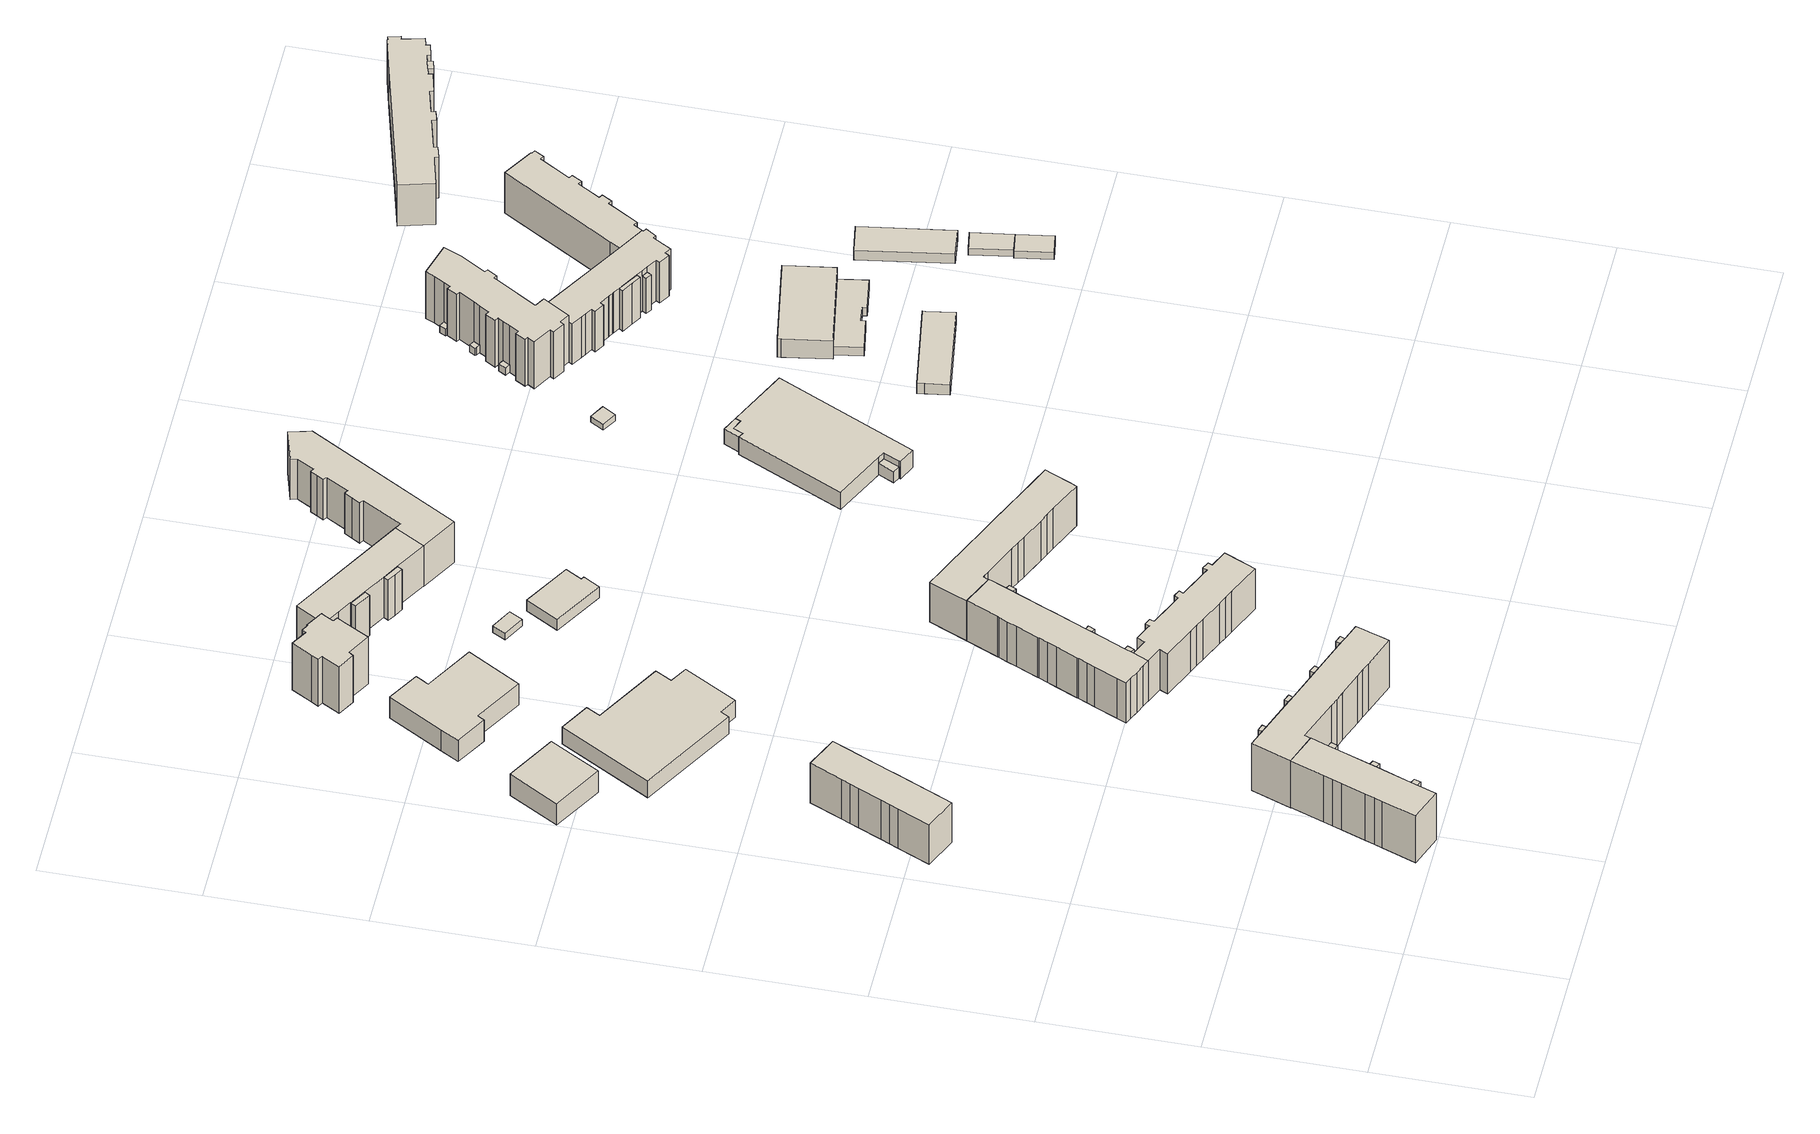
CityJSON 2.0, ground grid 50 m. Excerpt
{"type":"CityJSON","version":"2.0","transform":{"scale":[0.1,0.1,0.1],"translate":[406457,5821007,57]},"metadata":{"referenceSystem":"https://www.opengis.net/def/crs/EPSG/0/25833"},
"CityObjects":{
"building1":{"type":"Building","attributes":{"Gemeindeschluessel":"11000010","function":"31001_1010"},"address":[{"country":"Germany","locality":"Berlin","thoroughfareNumber":"2, 4, 6","thoroughfareName":"Louis-Lewin-Straße"}],"children":["building1-1","building1-2","building1-3","building1-4"]},
"building1-1":{"type":"BuildingPart","attributes":{"BezugspunktDach":"2200","measuredHeight":19.37,"storeysAboveGround":6},"parents":["building1"],"geometry":[{"type":"Solid","lod":"1","boundaries":[[[[0,1,2,3,4,5,6,7,8,9,10,11,12,13,14,15]],[[16,17,18,19,20,21,22,23,24,25,26,27,28,29,30,31]],[[16,31,15,14]],[[17,16,14,13]],[[18,17,13,12]],[[19,18,12,11]],[[20,19,11,10]],[[21,20,10,9]],[[22,21,9,8]],[[23,22,8,7]],[[24,23,7,6]],[[26,25,5,4]],[[28,27,3,2]],[[29,28,29,1]],[[30,29,1,0]],[[31,30,0,15]],[[25,24,6,5]],[[27,26,4,3]],[[2,1,29,28]]]]}]},
"building1-2":{"type":"BuildingPart","attributes":{"BezugspunktDach":"2200","measuredHeight":19.32,"storeysAboveGround":6},"parents":["building1"],"geometry":[{"type":"Solid","lod":"1","boundaries":[[[[32,33,2,1]],[[28,34,35,29]],[[34,28,2,33]],[[35,34,33,32]],[[29,35,32,1]],[[28,29,1,2]]]]}]},
"building1-3":{"type":"BuildingPart","attributes":{"BezugspunktDach":"2200","measuredHeight":19.36,"storeysAboveGround":6},"parents":["building1"],"geometry":[{"type":"Solid","lod":"1","boundaries":[[[[36,37,4,3]],[[26,38,39,27]],[[38,26,4,37]],[[39,38,37,36]],[[27,39,36,3]],[[27,3,4,26]]]]}]},
"building1-4":{"type":"BuildingPart","attributes":{"BezugspunktDach":"2200","measuredHeight":19.34,"storeysAboveGround":6},"parents":["building1"],"geometry":[{"type":"Solid","lod":"1","boundaries":[[[[40,41,6,5]],[[24,42,43,25]],[[42,24,6,41]],[[43,42,41,40]],[[25,43,40,5]],[[24,25,5,6]]]]}]},
"building2":{"type":"Building","attributes":{"Gemeindeschluessel":"11000010","function":"31001_1010"},"address":[{"country":"Germany","locality":"Berlin","thoroughfareNumber":"11, 13, 9","thoroughfareName":"Louis-Lewin-Straße"}],"children":["building2-1","building2-2","building2-3","building2-4"]},
"building2-1":{"type":"BuildingPart","attributes":{"BezugspunktDach":"2200","measuredHeight":16.51,"storeysAboveGround":5},"parents":["building2"],"geometry":[{"type":"MultiSurface","lod":"1","boundaries":[[[44,45,46,47,48,49,50,51,52,53,54,55,56,57,58,59]],[[60,61,62,63,64,65,66,67,68,69,70,71,72,73,74,75]],[[60,75,59,58]],[[61,60,58,57]],[[62,61,57,56]],[[63,62,56,55]],[[64,63,55,54]],[[65,64,54,53]],[[66,65,53,52]],[[67,66,52,51]],[[76,68,67,51,50]],[[77,76,50,49]],[[70,69,49,48]],[[71,70,71,78,79,80,48,47]],[[72,71,47,46]],[[81,82,46,45]],[[72,83,72,73]],[[74,73,45,44]],[[75,74,44,59]],[[80,79,78,71,70]],[[73,72,83,82,81]]]}]},
"building2-2":{"type":"BuildingPart","attributes":{"BezugspunktDach":"2200","measuredHeight":3,"storeysAboveGround":5},"parents":["building2"],"geometry":[{"type":"MultiSurface","lod":"1","boundaries":[[[84,85,82,81]],[[72,86,87,73]],[[86,72,82,85]],[[87,86,85,84]],[[73,87,84,81]],[[73,88,81,82,72]]]}]},
"building2-3":{"type":"BuildingPart","attributes":{"BezugspunktDach":"2200","measuredHeight":3,"storeysAboveGround":5},"parents":["building2"],"geometry":[{"type":"Solid","lod":"1","boundaries":[[[[89,90,79,78]],[[70,91,92,71]],[[91,70,79,90]],[[92,91,90,89]],[[71,92,89,78]],[[70,71,78,79]]]]}]},
"building2-4":{"type":"BuildingPart","attributes":{"BezugspunktDach":"2200","measuredHeight":5.11,"storeysAboveGround":5},"parents":["building2"],"geometry":[{"type":"Solid","lod":"1","boundaries":[[[[93,94,76,77]],[[68,95,96,69]],[[95,68,76,94]],[[96,95,94,93]],[[69,96,93,77]],[[68,69,77,76]]]]}]},
"building3":{"type":"Building","attributes":{"Gemeindeschluessel":"11000010","BezugspunktDach":"2200","function":"31001_2050","measuredHeight":8.91,"storeysAboveGround":2},"address":[{"country":"Germany","locality":"Berlin","thoroughfareNumber":"8","thoroughfareName":"Adele-Sandrock-Straße"}],"geometry":[{"type":"Solid","lod":"1","boundaries":[[[[97,98,99,100,101]],[[102,103,104,105,106]],[[102,106,101,100]],[[103,102,100,99]],[[104,103,99,98]],[[105,104,98,97]],[[106,105,97,101]]]]}]},
"building4":{"type":"Building","attributes":{"Gemeindeschluessel":"11000010","function":"31001_1010"},"address":[{"country":"Germany","locality":"Berlin","thoroughfareNumber":"10, 12, 14, 8","thoroughfareName":"Louis-Lewin-Straße"}],"children":["building4-1","building4-2","building4-3","building4-4","building4-5"]},
"building4-1":{"type":"BuildingPart","attributes":{"BezugspunktDach":"2200","measuredHeight":19.51,"storeysAboveGround":6},"parents":["building4"],"geometry":[{"type":"MultiSurface","lod":"1","boundaries":[[[107,108,109,110,111,112,113,114,115,116,117,118,119,120,121,122,123,124,125,126,127,128,129]],[[130,131,132,133,134,135,136,137,138,139,140,141,142,143,144,145,146,147,148,149,150,151,152]],[[130,152,129,128]],[[131,130,128,127]],[[153,154,127,126]],[[132,131,155,156]],[[157,158,133,132,126,125]],[[134,133,157,125,124],[158,159,160,157]],[[135,134,124,123]],[[136,135,161,162,163,164,165,123,122]],[[137,136,122,121]],[[166,167,168,137,121,120]],[[139,138,120,119]],[[140,139,119,118]],[[141,140,118,117]],[[142,141,117,116]],[[143,142,116,115]],[[144,143,115,114]],[[145,144,114,113]],[[146,145,113,112]],[[147,146,112,111]],[[148,147,111,110]],[[149,148,110,109]],[[150,149,109,108]],[[151,150,108,107]],[[152,151,107,129]],[[156,155,154,153]],[[165,164,163,162,161]],[[138,137,168,167,166]]]}]},
"building4-2":{"type":"BuildingPart","attributes":{"BezugspunktDach":"2200","measuredHeight":19.09,"storeysAboveGround":6},"parents":["building4"],"geometry":[{"type":"Solid","lod":"1","boundaries":[[[[153,169,170,154]],[[171,172,156,155]],[[171,155,154,170]],[[172,171,170,169]],[[156,172,169,153]],[[156,153,154,155]]]]}]},
"building4-3":{"type":"BuildingPart","attributes":{"BezugspunktDach":"2200","measuredHeight":19.27,"storeysAboveGround":6},"parents":["building4"],"geometry":[{"type":"Solid","lod":"1","boundaries":[[[[167,173,174,168]],[[175,176,138,137]],[[175,137,168,174]],[[176,175,174,173]],[[138,176,173,167]],[[137,138,167,168]]]]}]},
"building4-4":{"type":"BuildingPart","attributes":{"BezugspunktDach":"2200","measuredHeight":19.15,"storeysAboveGround":6},"parents":["building4"],"geometry":[{"type":"Solid","lod":"1","boundaries":[[[[164,177,178,165]],[[179,180,163,162]],[[179,162,165,178]],[[180,179,178,177]],[[163,180,177,164]],[[162,163,164,165]]]]}]},
"building4-5":{"type":"BuildingPart","attributes":{"BezugspunktDach":"2200","measuredHeight":19.21,"storeysAboveGround":6},"parents":["building4"],"geometry":[{"type":"MultiSurface","lod":"1","boundaries":[[[160,181,182,157]],[[183,184,159,158]],[[183,158,157,182]],[[184,183,182,181]],[[159,184,181,160]],[[185,158,159,186,160,157]]]}]},
"building5":{"type":"Building","attributes":{"Gemeindeschluessel":"11000010","BezugspunktDach":"2200","function":"31001_2054","measuredHeight":7.09,"storeysAboveGround":1},"address":[{"country":"Germany","locality":"Berlin","thoroughfareNumber":"15","thoroughfareName":"Louis-Lewin-Straße"}],"geometry":[{"type":"Solid","lod":"1","boundaries":[[[[187,188,189,190,191,192,193,194,195,196]],[[197,198,199,200,201,202,203,204,205,206]],[[197,206,196,195]],[[198,197,195,194]],[[199,198,194,193]],[[200,199,193,192]],[[201,200,192,191]],[[202,201,191,190]],[[203,202,190,189]],[[204,203,189,188]],[[205,204,188,187]],[[206,205,187,196]]]]}]},
"building6":{"type":"Building","attributes":{"Gemeindeschluessel":"11000010","BezugspunktDach":"2200","function":"31001_2080","measuredHeight":8.75,"storeysAboveGround":2},"address":[{"country":"Germany","locality":"Berlin","thoroughfareNumber":"25","thoroughfareName":"Louis-Lewin-Straße"}],"geometry":[{"type":"Solid","lod":"1","boundaries":[[[[207,208,209,210,211,212,213,214,215,216]],[[217,218,219,220,221,222,223,224,225,226]],[[217,226,216,215]],[[218,217,215,214]],[[219,218,214,213]],[[220,219,213,212]],[[221,220,212,211]],[[222,221,211,210]],[[223,222,210,209]],[[224,223,209,208]],[[225,224,208,207]],[[226,225,207,216]]]]}]},
"building7":{"type":"Building","attributes":{"Gemeindeschluessel":"11000010","function":"31001_1010"},"address":[{"country":"Germany","locality":"Berlin","thoroughfareNumber":"26, 28, 30, 32","thoroughfareName":"Louis-Lewin-Straße"}],"children":["building7-1","building7-2","building7-3","building7-4","building7-5"]},
"building7-1":{"type":"BuildingPart","attributes":{"BezugspunktDach":"2200","measuredHeight":16.72,"storeysAboveGround":5},"parents":["building7"],"geometry":[{"type":"MultiSurface","lod":"1","boundaries":[[[227,228,229,230,231,232,233,234,235,236,237,238,239,240,241,242,243,244,245,246,247,248,249,250,251,252,253,254,255,256]],[[257,258,259,260,261,262,263,264,265,266,267,268,269,270,271,272,273,274,275,276,277,278,279,280,281,282,283,284,285,286]],[[257,286,256,255]],[[258,257,255,254]],[[259,258,254,253]],[[260,259,253,252]],[[261,260,252,251]],[[262,261,251,250]],[[263,262,250,249]],[[264,263,249,248]],[[265,264,248,247]],[[266,265,247,246]],[[267,266,246,245]],[[268,267,245,244]],[[269,268,244,243]],[[270,269,243,242]],[[271,270,242,241]],[[272,271,241,240]],[[273,272,240,239]],[[274,273,239,287,288]],[[275,274,238,237]],[[289,290,275,237,236]],[[277,276,236,235]],[[279,278,234,233]],[[280,279,291,292]],[[281,280,232,231]],[[282,281,231,230]],[[283,282,230,229]],[[284,283,229,228]],[[285,284,228,227]],[[286,285,227,256]],[[288,287,239,238,293]],[[276,275,290,289]],[[278,277,235,234]],[[292,291,233,232]]]}]},
"building7-2":{"type":"BuildingPart","attributes":{"BezugspunktDach":"2200","measuredHeight":16.66,"storeysAboveGround":5},"parents":["building7"],"geometry":[{"type":"Solid","lod":"1","boundaries":[[[[294,295,239,238]],[[287,296,297,288]],[[296,287,239,295]],[[297,296,295,294]],[[288,297,294,238]],[[287,288,238,239]]]]}]},
"building7-3":{"type":"BuildingPart","attributes":{"BezugspunktDach":"2200","measuredHeight":16.63,"storeysAboveGround":5},"parents":["building7"],"geometry":[{"type":"Solid","lod":"1","boundaries":[[[[298,299,233,232]],[[291,300,301,292]],[[300,291,233,299]],[[301,300,299,298]],[[292,301,298,232]],[[291,292,232,233]]]]}]},
"building7-4":{"type":"BuildingPart","attributes":{"BezugspunktDach":"2200","measuredHeight":16.71,"storeysAboveGround":5},"parents":["building7"],"geometry":[{"type":"MultiSurface","lod":"1","boundaries":[[[302,303,235,234]],[[277,304,305,278]],[[304,277,235,303]],[[305,304,303,302]],[[278,305,302,234]],[[306,277,278,234,235]]]}]},
"building7-5":{"type":"BuildingPart","attributes":{"BezugspunktDach":"2200","measuredHeight":3,"storeysAboveGround":5},"parents":["building7"],"geometry":[{"type":"MultiSurface","lod":"1","boundaries":[[[307,308,290,289]],[[275,309,310,276]],[[309,275,290,308]],[[310,309,308,307]],[[276,310,307,289]],[[275,276,311,289,290]]]}]},
"building8":{"type":"Building","attributes":{"Gemeindeschluessel":"11000010","BezugspunktDach":"2200","function":"31001_1010","measuredHeight":16.61,"storeysAboveGround":5},"address":[{"country":"Germany","locality":"Berlin","thoroughfareNumber":"20, 22, 24","thoroughfareName":"Louis-Lewin-Straße"}],"geometry":[{"type":"Solid","lod":"1","boundaries":[[[[312,313,314,315,316,317,318,319,320,321,322,323,324,325,326,327,328,329,330,331,332,333,334,335,336,337,338,339,340,341]],[[342,343,344,345,346,347,348,349,350,351,352,353,354,355,356,357,358,359,360,361,362,363,364,365,366,367,368,369,370,371]],[[342,371,341,340]],[[343,342,340,339]],[[344,343,339,338]],[[345,344,338,337]],[[346,345,337,336]],[[347,346,336,335]],[[348,347,335,334]],[[349,348,334,333]],[[350,349,333,332]],[[351,350,332,331]],[[352,351,331,330]],[[353,352,330,329]],[[354,353,329,328]],[[355,354,328,327]],[[356,355,327,326]],[[357,356,326,325]],[[358,357,325,324]],[[359,358,324,323]],[[360,359,323,322]],[[361,360,322,321]],[[362,361,321,320]],[[363,362,320,319]],[[364,363,319,318]],[[365,364,318,317]],[[366,365,317,316]],[[367,366,316,315]],[[368,367,315,314]],[[369,368,314,313]],[[370,369,313,312]],[[371,370,312,341]]]]}]},
"building9":{"type":"Building","attributes":{"Gemeindeschluessel":"11000010","BezugspunktDach":"2200","function":"31001_1010","measuredHeight":19.35,"storeysAboveGround":6},"address":[{"country":"Germany","locality":"Berlin","thoroughfareNumber":"27","thoroughfareName":"Louis-Lewin-Straße"}],"geometry":[{"type":"Solid","lod":"1","boundaries":[[[[372,373,374,375,376,377,378,379,380,381,382,383,384,385,386,387,388]],[[389,390,391,392,393,394,395,396,397,398,399,400,401,402,403,404,405]],[[389,405,388,387]],[[390,389,387,386]],[[391,390,386,385]],[[392,391,385,384]],[[393,392,384,383]],[[394,393,383,382]],[[395,394,382,381]],[[396,395,381,380]],[[397,396,380,379]],[[398,397,379,378]],[[399,398,378,377]],[[400,399,377,376]],[[401,400,376,375]],[[402,401,375,374]],[[403,402,374,373]],[[404,403,373,372]],[[405,404,372,388]]]]}]},
"building10":{"type":"Building","attributes":{"Gemeindeschluessel":"11000010","BezugspunktDach":"2200","function":"31001_2520","measuredHeight":2.72,"storeysAboveGround":1},"address":[{"country":"Germany","locality":"Berlin","thoroughfareNumber":"19 (1)","thoroughfareName":"Louis-Lewin-Straße"}],"geometry":[{"type":"Solid","lod":"1","boundaries":[[[[406,407,408,409]],[[410,411,412,413]],[[410,413,409,408]],[[411,410,408,407]],[[412,411,407,406]],[[413,412,406,409]]]]}]},
"building11":{"type":"Building","attributes":{"Gemeindeschluessel":"11000010","BezugspunktDach":"2200","function":"31001_2090","measuredHeight":4.55,"storeysAboveGround":1},"address":[{"country":"Germany","locality":"Berlin","thoroughfareNumber":"19","thoroughfareName":"Louis-Lewin-Straße"}],"geometry":[{"type":"Solid","lod":"1","boundaries":[[[[414,415,416,417,418,419]],[[420,421,422,423,424,425]],[[420,425,419,418]],[[421,420,418,417]],[[422,421,417,416]],[[423,422,416,415]],[[424,423,415,414]],[[425,424,414,419]]]]}]},
"building12":{"type":"Building","attributes":{"Gemeindeschluessel":"11000010","function":"31001_1010"},"address":[{"country":"Germany","locality":"Berlin","thoroughfareNumber":"29, 31, 33","thoroughfareName":"Louis-Lewin-Straße"}],"children":["building12-1","building12-2","building12-3"]},
"building12-1":{"type":"BuildingPart","attributes":{"BezugspunktDach":"2200","measuredHeight":16.64,"storeysAboveGround":5},"parents":["building12"],"geometry":[{"type":"MultiSurface","lod":"1","boundaries":[[[426,427,428,429,430,431,432,433,434,435,436,437]],[[438,439,440,441,442,443,444,445,446,447,448,449]],[[438,449,437,436]],[[439,438,436,435]],[[440,439,435,434]],[[441,440,434,433]],[[442,441,433,432]],[[444,443,431,430]],[[445,444,430,429]],[[447,446,428,427]],[[448,447,427,426]],[[449,448,426,437]],[[443,442,432,431]],[[446,450,445,429,428]]]}]},
"building12-2":{"type":"BuildingPart","attributes":{"BezugspunktDach":"2200","measuredHeight":16.64,"storeysAboveGround":5},"parents":["building12"],"geometry":[{"type":"Solid","lod":"1","boundaries":[[[[451,429,428,452]],[[446,445,453,454]],[[446,454,452,428]],[[453,445,429,451]],[[454,453,451,452]],[[446,428,429,445]]]]}]},
"building12-3":{"type":"BuildingPart","attributes":{"BezugspunktDach":"2200","measuredHeight":16.64,"storeysAboveGround":5},"parents":["building12"],"geometry":[{"type":"Solid","lod":"1","boundaries":[[[[455,456,432,431,457]],[[443,442,458,459,460]],[[443,460,457,431]],[[458,442,432,456]],[[459,458,456,455]],[[460,459,455,457]],[[442,443,431,432]]]]}]},
"building13":{"type":"Building","attributes":{"Gemeindeschluessel":"11000010","function":"31001_1010"},"address":[{"country":"Germany","locality":"Berlin","thoroughfareNumber":"34, 36, 38, 40","thoroughfareName":"Louis-Lewin-Straße"}],"children":["building13-1","building13-2","building13-3","building13-4","building13-5"]},
"building13-1":{"type":"BuildingPart","attributes":{"BezugspunktDach":"2200","measuredHeight":16.54,"storeysAboveGround":5},"parents":["building13"],"geometry":[{"type":"MultiSurface","lod":"1","boundaries":[[[461,462,463,464,465,466,467,468,469,470,471,472,473,474,475,476,477,478,479,480,481,482,483,484,485,486,487,488,489]],[[490,491,492,493,494,495,496,497,498,499,500,501,502,503,504,505,506,507,508,509,510,511,512,513,514,515,516,271,270]],[[490,270,489,488]],[[491,490,488,487]],[[492,491,487,486]],[[517,493,492,486,485],[518,519,520,517]],[[494,493,485,484]],[[495,494,484,483]],[[521,522,483,482]],[[496,495,523,524]],[[497,496,482,481]],[[498,497,481,480]],[[525,526,527,480,479]],[[500,499,479,478]],[[501,500,478,477]],[[528,529,530,477,476]],[[502,501,531,532]],[[503,502,476,475]],[[504,503,475,474]],[[505,504,474,473]],[[506,505,473,472]],[[507,506,472,471]],[[508,507,471,470]],[[509,508,470,469]],[[510,509,469,468]],[[511,510,468,467]],[[512,511,467,466]],[[513,512,466,465]],[[514,513,465,464]],[[515,514,464,463]],[[516,515,463,462]],[[271,516,462,461]],[[270,271,461,489]],[[517,520,519,518]],[[524,523,522,521]],[[499,498,527,526,525]],[[532,531,530,529,528]]]}]},
"building13-2":{"type":"BuildingPart","attributes":{"BezugspunktDach":"2200","measuredHeight":13.79,"storeysAboveGround":5},"parents":["building13"],"geometry":[{"type":"Solid","lod":"1","boundaries":[[[[521,533,534,522]],[[535,536,524,523]],[[535,523,522,534]],[[536,535,534,533]],[[524,536,533,521]],[[523,524,521,522]]]]}]},
"building13-3":{"type":"BuildingPart","attributes":{"BezugspunktDach":"2200","measuredHeight":3,"storeysAboveGround":5},"parents":["building13"],"geometry":[{"type":"Solid","lod":"1","boundaries":[[[[517,537,538,518]],[[539,540,520,519]],[[539,519,518,538]],[[540,539,538,537]],[[520,540,537,517]],[[519,520,517,518]]]]}]},
"building13-4":{"type":"BuildingPart","attributes":{"BezugspunktDach":"2200","measuredHeight":3,"storeysAboveGround":5},"parents":["building13"],"geometry":[{"type":"Solid","lod":"1","boundaries":[[[[528,541,542,529]],[[543,544,532,531]],[[543,531,529,542]],[[544,543,542,541]],[[532,544,541,528]],[[531,532,528,529]]]]}]},
"building13-5":{"type":"BuildingPart","attributes":{"BezugspunktDach":"2200","measuredHeight":3,"storeysAboveGround":5},"parents":["building13"],"geometry":[{"type":"Solid","lod":"1","boundaries":[[[[526,545,546,527]],[[547,548,499,498]],[[547,498,527,546]],[[548,547,546,545]],[[499,548,545,526]],[[499,526,527,498]]]]}]},
"building14":{"type":"Building","attributes":{"Gemeindeschluessel":"11000010","BezugspunktDach":"2200","function":"31001_1010","measuredHeight":16.73,"storeysAboveGround":5},"address":[{"country":"Germany","locality":"Berlin","thoroughfareNumber":"35, 37, 39, 41","thoroughfareName":"Louis-Lewin-Straße"}],"geometry":[{"type":"Solid","lod":"1","boundaries":[[[[549,550,551,552,553,554,555,556,557,558,559,560,561,562,563,564,434,433]],[[565,566,567,568,569,570,571,572,573,574,575,576,577,578,579,580,581,582]],[[565,582,433,434]],[[566,565,434,564]],[[567,566,564,563]],[[568,567,563,562]],[[569,568,562,561]],[[570,569,561,560]],[[571,570,560,559]],[[572,571,559,558]],[[573,572,558,557]],[[574,573,557,556]],[[575,574,556,555]],[[576,575,555,554]],[[577,576,554,553]],[[578,577,553,552]],[[579,578,552,551]],[[580,579,551,550]],[[581,580,550,549]],[[582,581,549,433]]]]}]},
"building15":{"type":"Building","attributes":{"Gemeindeschluessel":"11000010","BezugspunktDach":"2200","function":"51009_1610","measuredHeight":4.61,"storeysAboveGround":0},"address":[{"country":"Germany","locality":"Berlin"}],"geometry":[{"type":"Solid","lod":"1","boundaries":[[[[583,584,585,586]],[[587,588,589,590]],[[587,590,586,585]],[[588,587,585,584]],[[589,588,584,583]],[[590,589,583,586]]]]}]},
"building16":{"type":"Building","attributes":{"Gemeindeschluessel":"11000010","BezugspunktDach":"2200","function":"31001_2052","measuredHeight":7.25,"storeysAboveGround":1},"address":[{"country":"Germany","locality":"Berlin","thoroughfareNumber":"40E","thoroughfareName":"Louis-Lewin-Straße"}],"geometry":[{"type":"Solid","lod":"1","boundaries":[[[[591,592,593,594,595,596,597,598,599,600,601,602]],[[603,604,605,606,607,608,609,610,611,612,613,614]],[[603,614,602,601]],[[604,603,601,600]],[[605,604,600,599]],[[606,605,599,598]],[[607,606,598,597]],[[608,607,597,596]],[[609,608,596,595]],[[610,609,595,594]],[[611,610,594,593]],[[612,611,593,592]],[[613,612,592,591]],[[614,613,591,602]]]]}]},
"building17":{"type":"Building","attributes":{"Gemeindeschluessel":"11000010","BezugspunktDach":"2200","function":"51009_1610","measuredHeight":6.22,"storeysAboveGround":0},"address":[{"country":"Germany","locality":"Berlin"}],"geometry":[{"type":"Solid","lod":"1","boundaries":[[[[600,599,598,597,615,601]],[[616,617,618,619,620,621]],[[616,621,601,615]],[[617,616,615,597]],[[618,617,597,598]],[[619,618,598,599]],[[620,619,599,600]],[[621,620,600,601]]]]}]},
"building18":{"type":"Building","attributes":{"Gemeindeschluessel":"11000010","BezugspunktDach":"2200","function":"31001_2520","measuredHeight":2.39,"storeysAboveGround":1},"address":[{"country":"Germany","locality":"Berlin","thoroughfareNumber":"1 (1)","thoroughfareName":"Jänschwalder Straße"}],"geometry":[{"type":"Solid","lod":"1","boundaries":[[[[622,623,624,625]],[[626,627,628,629]],[[626,629,625,624]],[[627,626,624,623]],[[628,627,623,622]],[[629,628,622,625]]]]}]},
"building19":{"type":"Building","attributes":{"name":"Jug.-Club","Gemeindeschluessel":"11000010","BezugspunktDach":"2200","function":"31001_3061","measuredHeight":4.25,"storeysAboveGround":1},"address":[{"country":"Germany","locality":"Berlin","thoroughfareNumber":"40C","thoroughfareName":"Louis-Lewin-Straße"}],"geometry":[{"type":"Solid","lod":"1","boundaries":[[[[630,631,632,633,634,635]],[[636,637,638,639,640,641]],[[636,641,635,634]],[[637,636,634,633]],[[638,637,633,632]],[[639,638,632,631]],[[640,639,631,630]],[[641,640,630,635]]]]}]},
"building20":{"type":"Building","attributes":{"Gemeindeschluessel":"11000010","function":"31001_1010"},"address":[{"country":"Germany","locality":"Berlin","thoroughfareNumber":"42, 44, 46","thoroughfareName":"Louis-Lewin-Straße"}],"children":["building20-1","building20-2","building20-3","building20-4"]},
"building20-1":{"type":"BuildingPart","attributes":{"BezugspunktDach":"2200","measuredHeight":19.51,"storeysAboveGround":6},"parents":["building20"],"geometry":[{"type":"MultiSurface","lod":"1","boundaries":[[[642,643,644,645,646,647,648,649,650,651,652,653,654,655,656,657,658,659,660,661,662,663,664,665,666,667,668,669,670,671,672,673,674,675]],[[676,677,678,679,680,681,682,683,684,685,686,687,688,689,690,691,692,693,694,695,696,697,698,699,700,701,702,703,704,705,706,707,708,709]],[[676,709,675,674]],[[677,676,674,673]],[[678,677,673,672]],[[679,678,672,671]],[[680,679,671,670]],[[681,680,710,711,712,713,670,669]],[[682,681,669,668]],[[683,682,668,667]],[[684,683,667,666]],[[685,684,666,665]],[[686,685,665,664]],[[714,715,716,664,663]],[[687,686,717,718]],[[688,687,663,662]],[[689,688,662,661]],[[690,689,661,660]],[[719,720,660,659]],[[691,690,721,722]],[[723,719,722,724,692,691,659,658]],[[693,692,658,657]],[[694,693,657,656]],[[695,694,656,655]],[[696,695,655,654]],[[697,696,654,653]],[[698,697,653,652]],[[699,698,652,651]],[[700,699,651,650]],[[701,700,650,649]],[[702,701,649,648]],[[703,702,648,647]],[[704,703,647,646]],[[705,704,646,645]],[[706,705,645,644]],[[707,706,644,643]],[[708,707,643,642]],[[709,708,642,675]],[[713,712,711,710]],[[718,717,716,715,714]],[[722,721,720,719]],[[724,722,719,723]]]}]},
"building20-2":{"type":"BuildingPart","attributes":{"BezugspunktDach":"2200","measuredHeight":3,"storeysAboveGround":6},"parents":["building20"],"geometry":[{"type":"Solid","lod":"1","boundaries":[[[[713,712,725,726]],[[727,711,710,728]],[[727,728,726,725]],[[711,727,725,712]],[[728,710,713,726]],[[710,711,712,713]]]]}]},
"building20-3":{"type":"BuildingPart","attributes":{"BezugspunktDach":"2200","measuredHeight":3,"storeysAboveGround":6},"parents":["building20"],"geometry":[{"type":"Solid","lod":"1","boundaries":[[[[729,716,715,730,731]],[[732,718,717,733,734]],[[732,734,731,730]],[[718,732,730,715]],[[733,717,716,729]],[[734,733,729,731]],[[717,718,715,716]]]]}]},
"building20-4":{"type":"BuildingPart","attributes":{"BezugspunktDach":"2200","measuredHeight":3,"storeysAboveGround":6},"parents":["building20"],"geometry":[{"type":"MultiSurface","lod":"1","boundaries":[[[720,719,723,735,736]],[[737,724,722,721,738]],[[737,738,736,735]],[[724,737,735,723]],[[738,721,720,736]],[[724,739,723,719,722]],[[722,740,719,720,721]]]}]},
"building21":{"type":"Building","attributes":{"Gemeindeschluessel":"11000010","function":"31001_3211"},"address":[{"country":"Germany","locality":"Berlin","thoroughfareNumber":"4","thoroughfareName":"Jänschwalder Straße"}],"children":["building21-1","building21-2"]},
"building21-1":{"type":"BuildingPart","attributes":{"BezugspunktDach":"2200","measuredHeight":3.56,"storeysAboveGround":2},"parents":["building21"],"geometry":[{"type":"Solid","lod":"1","boundaries":[[[[741,742,743,744,745,746,747,748]],[[749,750,751,752,753,754,755,756]],[[750,749,747,746]],[[751,750,746,745]],[[752,751,745,744]],[[753,752,744,743]],[[754,753,743,742]],[[755,754,742,741]],[[756,755,741,748]],[[749,756,748,747]]]]}]},
"building21-2":{"type":"BuildingPart","attributes":{"BezugspunktDach":"2200","measuredHeight":7.52,"storeysAboveGround":2},"parents":["building21"],"geometry":[{"type":"MultiSurface","lod":"1","boundaries":[[[757,758,759,760,761,762,763]],[[764,765,766,767,768,769,770]],[[764,770,763,762]],[[765,764,762,761]],[[766,765,761,760]],[[748,747,760,759]],[[767,766,771,749,756,772]],[[768,767,759,758]],[[769,768,758,757]],[[770,769,757,763]],[[772,756,749,771,747,748]]]}]},
"building22":{"type":"Building","attributes":{"Gemeindeschluessel":"11000010","function":"31001_1010"},"address":[{"country":"Germany","locality":"Berlin","thoroughfareNumber":"1, 3, 5","thoroughfareName":"Jänschwalder Straße"}],"children":["building22-1","building22-2","building22-3"]},
"building22-1":{"type":"BuildingPart","attributes":{"BezugspunktDach":"2200","measuredHeight":16.77,"storeysAboveGround":5},"parents":["building22"],"geometry":[{"type":"MultiSurface","lod":"1","boundaries":[[[773,774,775,776,777,778,779,780,781,782,783,784,785,786,787,788,789,790,791,792,793,794,795,796,797,798,799,800]],[[704,703,801,802,803,804,805,806,807,808,809,810,811,812,813,814,815,816,817,818,819,820,821,822,823,824,825,826]],[[704,826,800,799]],[[703,704,799,798]],[[801,703,798,797]],[[802,801,797,796]],[[803,802,796,795]],[[804,803,795,794]],[[805,804,794,793]],[[806,805,793,792]],[[807,806,792,791]],[[808,807,791,790]],[[809,808,790,789]],[[810,809,789,788]],[[811,810,788,787]],[[812,811,787,786]],[[827,828,829,830,813,812,786,785]],[[814,813,785,784]],[[816,815,783,782]],[[817,816,782,781]],[[818,817,781,780]],[[819,818,780,779]],[[820,819,779,778]],[[821,820,778,777]],[[822,821,777,776]],[[823,822,776,775]],[[824,823,775,774]],[[825,824,774,773]],[[826,825,773,800]],[[830,829,828,827]],[[815,814,784,783]]]}]},
"building22-2":{"type":"BuildingPart","attributes":{"BezugspunktDach":"2200","measuredHeight":14.58,"storeysAboveGround":5},"parents":["building22"],"geometry":[{"type":"MultiSurface","lod":"1","boundaries":[[[831,828,827,832]],[[830,829,833,834]],[[830,834,832,827]],[[833,829,828,831]],[[834,833,831,832]],[[829,830,835,827,828]]]}]},
"building22-3":{"type":"BuildingPart","attributes":{"BezugspunktDach":"2200","measuredHeight":16.77,"storeysAboveGround":5},"parents":["building22"],"geometry":[{"type":"Solid","lod":"1","boundaries":[[[[836,837,784,783,838]],[[815,814,839,840,841]],[[815,841,838,783]],[[839,814,784,837]],[[840,839,837,836]],[[841,840,836,838]],[[814,815,783,784]]]]}]},
"building23":{"type":"Building","attributes":{"Gemeindeschluessel":"11000010","BezugspunktDach":"2200","function":"31001_2463","measuredHeight":2.83,"storeysAboveGround":1},"address":[{"country":"Germany","locality":"Berlin","thoroughfareNumber":"40B (2)","thoroughfareName":"Louis-Lewin-Straße"}],"geometry":[{"type":"Solid","lod":"1","boundaries":[[[[842,843,844,845,846]],[[847,848,849,850,851]],[[847,851,846,845]],[[848,847,845,844]],[[849,848,844,843]],[[850,849,843,842]],[[851,850,842,846]]]]}]},
"building24":{"type":"Building","attributes":{"Gemeindeschluessel":"11000010","BezugspunktDach":"2200","function":"31001_2463","measuredHeight":2.78,"storeysAboveGround":1},"address":[{"country":"Germany","locality":"Berlin","thoroughfareNumber":"40B (1)","thoroughfareName":"Louis-Lewin-Straße"}],"geometry":[{"type":"Solid","lod":"1","boundaries":[[[[845,844,852,853]],[[854,855,856,857]],[[854,857,853,852]],[[855,854,852,844]],[[856,855,844,845]],[[857,856,845,853]]]]}]},
"building25":{"type":"Building","attributes":{"Gemeindeschluessel":"11000010","BezugspunktDach":"2200","function":"31001_2100","measuredHeight":3.96,"storeysAboveGround":1},"address":[{"country":"Germany","locality":"Berlin","thoroughfareNumber":"40B","thoroughfareName":"Louis-Lewin-Straße"}],"geometry":[{"type":"Solid","lod":"1","boundaries":[[[[858,859,860,861]],[[862,863,864,865]],[[862,865,861,860]],[[863,862,860,859]],[[864,863,859,858]],[[865,864,858,861]]]]}]},
"building26":{"type":"Building","attributes":{"Gemeindeschluessel":"11000010","BezugspunktDach":"2200","function":"31001_1010","measuredHeight":16.77,"storeysAboveGround":5},"address":[{"country":"Germany","locality":"Berlin","thoroughfareNumber":"11, 7, 9","thoroughfareName":"Jänschwalder Straße"}],"geometry":[{"type":"Solid","lod":"1","boundaries":[[[[796,866,867,868,869,870,871,872,873,874,875,876,877,878,879,880,881,882,797]],[[883,884,885,886,887,888,889,890,891,892,893,894,895,896,897,898,899,802,801]],[[883,801,797,882]],[[884,883,882,881]],[[885,884,881,880]],[[886,885,880,879]],[[887,886,879,878]],[[888,887,878,877]],[[889,888,877,876]],[[890,889,876,875]],[[891,890,875,874]],[[892,891,874,873]],[[893,892,873,872]],[[894,893,872,871]],[[895,894,871,870]],[[896,895,870,869]],[[897,896,869,868]],[[898,897,868,867]],[[899,898,867,866]],[[802,899,866,796]],[[801,802,796,797]]]]}]},
"building27":{"type":"Building","attributes":{"Gemeindeschluessel":"11000010","function":"31001_1010"},"address":[{"country":"Germany","locality":"Berlin","thoroughfareNumber":"24, 26, 28, 30","thoroughfareName":"Forster Straße"}],"children":["building27-1","building27-2"]},
"building27-1":{"type":"BuildingPart","attributes":{"BezugspunktDach":"2200","measuredHeight":17.04,"storeysAboveGround":5},"parents":["building27"],"geometry":[{"type":"MultiSurface","lod":"1","boundaries":[[[900,901,902,903,904,905,906,907,908,909,910,911,912,913,914,915,916,917,918,919,920,921,922,923,924,925,926,927,928,929,930,931,932,933]],[[934,935,936,937,938,939,940,941,942,943,944,945,946,947,948,949,950,951,952,953,954,955,956,957,958,959,960,961,962,963,964,965,966,967]],[[934,967,933,932]],[[935,934,932,931]],[[936,935,931,930]],[[937,936,930,929]],[[938,937,929,928]],[[939,938,928,927]],[[940,939,927,926]],[[941,940,926,925]],[[942,941,925,924]],[[943,942,924,923]],[[944,943,923,922]],[[945,944,922,921]],[[946,945,968,969,920]],[[947,946,920,919]],[[948,947,919,918]],[[949,948,918,917]],[[950,949,917,916]],[[951,950,916,915]],[[952,951,915,914]],[[953,952,914,913]],[[954,953,913,912]],[[955,954,912,911]],[[956,955,911,910]],[[957,956,910,909]],[[958,957,909,908]],[[959,958,908,907]],[[960,959,907,906]],[[961,960,906,905]],[[962,961,905,904]],[[963,962,904,903]],[[964,963,903,902]],[[965,964,902,901]],[[966,965,901,900]],[[967,966,900,933]],[[970,921,920,969,968]]]}]},
"building27-2":{"type":"BuildingPart","attributes":{"BezugspunktDach":"2200","measuredHeight":16.8,"storeysAboveGround":5},"parents":["building27"],"geometry":[{"type":"MultiSurface","lod":"1","boundaries":[[[971,972,973,974]],[[968,975,976,969]],[[921,920,969,974,973]],[[975,968,973,972]],[[976,975,972,971]],[[969,976,971,974]],[[968,969,920,921]]]}]}
},
"vertices":[
[471,2,214],[492,62,214],[500,84,214],[541,196,214],[549,218,214],[590,331,214],[598,354,214],[619,410,214],[514,449,214],[475,341,214],[464,311,214],[454,282,214],[426,205,214],[415,175,214],[406,150,214],[366,41,214],[406,150,20],[415,175,20],[426,205,20],[454,282,20],[464,311,20],[475,341,20],[514,449,20],[619,410,20],[598,354,20],[590,331,20],[549,218,20],[541,196,20],[500,84,20],[492,62,20],[471,2,20],[366,41,20],
[508,56,214],[515,78,214],[515,78,20],[508,56,20],
[556,190,214],[564,212,214],[564,212,20],[556,190,20],
[605,326,214],[613,348,214],[613,348,20],[605,326,20],
[165,1392,183],[190,1448,183],[199,1468,183],[249,1580,183],[258,1601,183],[306,1709,183],[316,1731,183],[341,1787,183],[239,1833,183],[192,1728,183],[179,1700,183],[167,1672,183],[134,1597,183],[121,1569,183],[108,1541,183],[62,1438,183],[108,1541,18],[121,1569,18],[134,1597,18],[167,1672,18],[179,1700,18],[192,1728,18],[239,1833,18],[341,1787,18],[316,1731,18],[306,1709,18],[258,1601,18],[249,1580,18],[199,1468,18],[190,1448,18],[165,1392,18],[62,1438,18],[316,1731,69],[306,1709,69],[249,1580,48],[258,1601,48],[258,1601,34],[190,1448,48],[199,1468,48],[199,1468,29],
[206,1440,48],[215,1461,48],[215,1461,18],[206,1440,18],[190,1448,29],
[264,1573,48],[273,1594,48],[273,1594,18],[264,1573,18],
[320,1703,69],[330,1725,69],[330,1725,18],[320,1703,18],
[163,2454,95],[209,2536,95],[254,2614,95],[96,2704,95],[4,2544,95],[96,2704,6],[254,2614,6],[209,2536,6],[163,2454,6],[4,2544,6],
[619,410,213],[626,430,213],[765,379,213],[793,369,213],[823,358,213],[900,330,213],[928,320,213],[957,309,213],[1064,270,213],[1073,296,213],[1083,325,213],[1092,352,213],[1101,378,213],[1046,398,213],[1024,407,213],[911,448,213],[888,456,213],[775,497,213],[754,505,213],[639,547,213],[618,555,213],[561,576,213],[514,449,213],[561,576,18],[618,555,18],[639,547,18],[754,505,18],[775,497,18],[888,456,18],[911,448,18],[1024,407,18],[1046,398,18],[1101,378,18],[1092,352,18],[1083,325,18],[1073,296,18],[1064,270,18],[957,309,18],[928,320,18],[900,330,18],[823,358,18],[793,369,18],[765,379,18],[626,430,18],[619,410,18],[514,449,18],[639,547,211],[618,555,211],[618,555,20],[639,547,20],[754,505,212],[754,505,20],[775,497,20],[775,497,212],[888,456,115],[888,456,19],[911,448,19],[911,448,211],[888,456,211],[1046,398,93],[1046,398,211],[1024,407,211],
[644,562,211],[623,569,211],[623,569,20],[644,562,20],
[1052,415,211],[1030,423,211],[1030,423,18],[1052,415,18],
[916,463,211],[894,472,211],[894,472,19],[916,463,19],
[781,512,212],[759,520,212],[759,520,20],[781,512,20],[754,505,51],[775,497,116],
[482,2130,75],[498,2158,75],[553,2126,75],[649,2295,75],[594,2327,75],[623,2379,75],[408,2502,75],[432,2546,75],[339,2599,75],[173,2307,75],[339,2599,4],[432,2546,4],[408,2502,4],[623,2379,4],[594,2327,4],[649,2295,4],[553,2126,4],[498,2158,4],[482,2130,4],[173,2307,4],
[299,2826,95],[312,2848,95],[467,2758,95],[566,2928,95],[410,3018,95],[421,3037,95],[434,3059,95],[335,3117,95],[233,2940,95],[200,2883,95],[233,2940,7],[335,3117,7],[434,3059,7],[421,3037,7],[410,3018,7],[566,2928,7],[467,2758,7],[312,2848,7],[299,2826,7],[200,2883,7],
[779,986,185],[807,973,185],[837,960,185],[860,950,185],[883,1000,185],[886,1007,185],[895,1028,185],[943,1137,185],[952,1158,185],[1001,1269,185],[1009,1288,185],[1058,1399,185],[1068,1422,185],[1090,1471,185],[1093,1479,185],[993,1524,185],[947,1421,185],[945,1417,185],[932,1389,185],[919,1359,185],[888,1288,185],[886,1284,185],[873,1256,185],[860,1225,185],[829,1157,185],[827,1153,185],[815,1124,185],[803,1099,185],[770,1024,185],[757,995,185],[770,1024,18],[803,1099,18],[815,1124,18],[827,1153,18],[829,1157,18],[860,1225,18],[873,1256,18],[886,1284,18],[888,1288,18],[919,1359,18],[932,1389,18],[945,1417,18],[947,1421,18],[993,1524,18],[1093,1479,18],[1090,1471,18],[1068,1422,18],[1058,1399,18],[1009,1288,18],[1001,1269,18],[952,1158,18],[943,1137,18],[895,1028,18],[886,1007,18],[883,1000,18],[860,950,18],[837,960,18],[807,973,18],[779,986,18],[757,995,18],[1068,1422,19],[1058,1399,19],[1001,1269,48],[1009,1288,48],[895,1028,19],[886,1007,19],[1058,1399,143],
[1071,1393,185],[1081,1416,185],[1081,1416,19],[1071,1393,19],
[898,1001,185],[908,1023,185],[908,1023,19],[898,1001,19],
[955,1131,185],[965,1153,185],[965,1153,18],[955,1131,18],[952,1158,44],
[1014,1263,48],[1022,1283,48],[1022,1283,18],[1014,1263,18],[1001,1269,33],
[914,927,184],[902,901,184],[1007,854,184],[1035,842,184],[1064,829,184],[1139,796,184],[1166,783,184],[1194,771,184],[1300,723,184],[1312,748,184],[1324,777,184],[1337,805,184],[1346,825,184],[1289,850,184],[1295,864,184],[1272,875,184],[1266,860,184],[1157,909,184],[1164,923,184],[1142,933,184],[1135,919,184],[1025,968,184],[1031,982,184],[1010,991,184],[1004,977,184],[999,980,184],[947,1003,184],[936,977,184],[883,1000,184],[860,950,184],[883,1000,17],[936,977,17],[947,1003,17],[999,980,17],[1004,977,17],[1010,991,17],[1031,982,17],[1025,968,17],[1135,919,17],[1142,933,17],[1164,923,17],[1157,909,17],[1266,860,17],[1272,875,17],[1295,864,17],[1289,850,17],[1346,825,17],[1337,805,17],[1324,777,17],[1312,748,17],[1300,723,17],[1194,771,17],[1166,783,17],[1139,796,17],[1064,829,17],[1035,842,17],[1007,854,17],[902,901,17],[914,927,17],[860,950,17],
[365,3234,213],[375,3248,213],[449,3206,213],[494,3288,213],[508,3312,213],[493,3321,213],[510,3351,213],[516,3361,213],[461,3393,213],[459,3390,213],[437,3402,213],[429,3389,213],[378,3419,213],[340,3353,213],[327,3331,213],[343,3321,213],[311,3264,213],[343,3321,19],[327,3331,19],[340,3353,19],[378,3419,19],[429,3389,19],[437,3402,19],[459,3390,19],[461,3393,19],[516,3361,19],[510,3351,19],[493,3321,19],[508,3312,19],[494,3288,19],[449,3206,19],[375,3248,19],[365,3234,19],[311,3264,19],
[792,2817,33],[815,2860,33],[747,2896,33],[724,2853,33],[747,2896,6],[815,2860,6],[792,2817,6],[724,2853,6],
[951,2620,54],[981,2672,54],[971,2678,54],[1001,2730,54],[853,2816,54],[793,2712,54],[853,2816,8],[1001,2730,8],[971,2678,8],[981,2672,8],[951,2620,8],[793,2712,8],
[567,3320,179],[612,3293,179],[611,3293,179],[663,3262,179],[663,3263,179],[735,3221,179],[787,3191,179],[887,3133,179],[942,3230,179],[566,3446,179],[516,3361,179],[510,3351,179],[516,3361,12],[566,3446,12],[942,3230,12],[887,3133,12],[787,3191,12],[735,3221,12],[663,3263,12],[663,3262,12],[611,3293,12],[612,3293,12],[567,3320,12],[510,3351,12],[612,3292,12],
[653,3246,179],[602,3276,179],[653,3246,12],[602,3276,12],
[751,3190,179],[778,3175,179],[726,3205,179],[778,3175,12],[751,3190,12],[726,3205,12],
[1093,1479,183],[1102,1498,183],[1108,1495,183],[1123,1488,183],[1233,1440,183],[1261,1427,183],[1287,1415,183],[1365,1381,183],[1394,1368,183],[1422,1356,183],[1527,1309,183],[1539,1335,183],[1551,1362,183],[1564,1391,183],[1574,1413,183],[1519,1437,183],[1498,1446,183],[1475,1457,183],[1387,1496,183],[1365,1506,183],[1342,1516,183],[1258,1553,183],[1233,1564,183],[1212,1573,183],[1126,1612,183],[1104,1621,183],[1082,1631,183],[1047,1647,183],[993,1524,183],[1047,1647,18],[1082,1631,18],[1104,1621,18],[1126,1612,18],[1212,1573,18],[1233,1564,18],[1258,1553,18],[1342,1516,18],[1365,1506,18],[1387,1496,18],[1475,1457,18],[1498,1446,18],[1519,1437,18],[1574,1413,18],[1564,1391,18],[1551,1362,18],[1539,1335,18],[1527,1309,18],[1422,1356,18],[1394,1368,18],[1365,1381,18],[1287,1415,18],[1261,1427,18],[1233,1440,18],[1123,1488,18],[1108,1495,18],[1102,1498,18],[1126,1612,49],[1104,1621,49],[1104,1621,19],[1126,1612,19],[1258,1553,157],[1233,1564,157],[1233,1564,19],[1258,1553,19],[1387,1496,28],[1387,1496,48],[1365,1506,48],[1519,1437,49],[1498,1446,49],[1498,1446,37],[1498,1446,19],[1519,1437,19],
[1264,1567,157],[1239,1578,157],[1239,1578,19],[1264,1567,19],
[1132,1625,49],[1110,1635,49],[1110,1635,19],[1132,1625,19],
[1525,1451,49],[1504,1460,49],[1504,1460,19],[1525,1451,19],
[1393,1509,48],[1371,1519,48],[1371,1519,18],[1393,1509,18],
[1003,3066,179],[1284,3553,179],[1266,3623,179],[1158,3593,179],[1163,3572,179],[1132,3516,179],[1120,3523,179],[1107,3500,179],[1094,3479,179],[1106,3472,179],[1065,3399,179],[1053,3406,179],[1037,3380,179],[1022,3354,179],[1035,3347,179],[962,3219,179],[942,3230,11],[962,3219,11],[1035,3347,11],[1022,3354,11],[1037,3380,11],[1053,3406,11],[1065,3399,11],[1106,3472,11],[1094,3479,11],[1107,3500,11],[1120,3523,11],[1132,3516,11],[1163,3572,11],[1158,3593,11],[1266,3623,11],[1284,3553,11],[1003,3066,11],[887,3133,11],
[1620,1862,56],[1644,1913,56],[1621,1924,56],[1597,1873,56],[1621,1924,10],[1644,1913,10],[1620,1862,10],[1597,1873,10],
[1621,1924,81],[1644,1913,81],[1620,1862,81],[1618,1857,81],[1672,1832,81],[1883,2278,81],[1692,2369,81],[1684,2351,81],[1651,2366,81],[1636,2334,81],[1618,2343,81],[1457,2002,81],[1618,2343,9],[1636,2334,9],[1651,2366,9],[1684,2351,9],[1692,2369,9],[1883,2278,9],[1672,1832,9],[1618,1857,9],[1620,1862,9],[1644,1913,9],[1621,1924,9],[1457,2002,9],
[1642,2392,81],[1642,2392,19],[1692,2369,19],[1684,2351,19],[1651,2366,19],[1636,2334,19],[1618,2343,19],
[1679,2727,33],[1705,2770,33],[1658,2797,33],[1633,2754,33],[1658,2797,9],[1705,2770,9],[1679,2727,9],[1633,2754,9],
[1970,1860,60],[1981,1785,60],[2278,1832,60],[2264,1922,60],[2263,1930,60],[1966,1883,60],[2263,1930,18],[2264,1922,18],[2278,1832,18],[1981,1785,18],[1970,1860,18],[1966,1883,18],
[1816,2952,206],[1809,2940,206],[1846,2918,206],[1854,2930,206],[1886,2911,206],[1937,2997,206],[1905,3016,206],[1985,3147,206],[1992,3159,206],[2002,3153,206],[2021,3184,206],[2011,3191,206],[2059,3270,206],[2084,3329,206],[1975,3360,206],[1962,3331,206],[1943,3298,206],[1930,3277,206],[1920,3284,206],[1901,3252,206],[1911,3245,206],[1881,3195,206],[1869,3175,206],[1851,3144,206],[1839,3151,206],[1820,3119,206],[1832,3112,206],[1821,3094,206],[1808,3072,206],[1790,3042,206],[1780,3048,206],[1761,3015,206],[1771,3010,206],[1757,2987,206],[1771,3010,11],[1761,3015,11],[1780,3048,11],[1790,3042,11],[1808,3072,11],[1821,3094,11],[1832,3112,11],[1820,3119,11],[1839,3151,11],[1851,3144,11],[1869,3175,11],[1881,3195,11],[1911,3245,11],[1901,3252,11],[1920,3284,11],[1930,3277,11],[1943,3298,11],[1962,3331,11],[1975,3360,11],[2084,3329,11],[2059,3270,11],[2011,3191,11],[2021,3184,11],[2002,3153,11],[1992,3159,11],[1985,3147,11],[1905,3016,11],[1937,2997,11],[1886,2911,11],[1854,2930,11],[1846,2918,11],[1809,2940,11],[1816,2952,11],[1757,2987,11],[1808,3072,13],[1821,3094,13],[1821,3094,43],[1808,3072,43],[1881,3195,38],[1881,3195,43],[1869,3175,43],[1869,3175,13],[1881,3195,13],[1930,3277,42],[1920,3284,42],[1920,3284,12],[1930,3277,12],[1943,3298,42],[1943,3298,12],
[1805,3104,43],[1792,3081,43],[1805,3104,13],[1792,3081,13],
[1857,3182,43],[1864,3205,43],[1853,3185,43],[1864,3205,13],[1857,3182,13],[1853,3185,13],
[1926,3308,42],[1915,3287,42],[1926,3308,12],[1915,3287,12],[1943,3298,19],[1930,3277,27],
[2091,2068,48],[2201,2086,48],[2198,2101,48],[2253,2109,48],[2256,2094,48],[2368,2112,48],[2352,2205,48],[2076,2158,48],[2352,2205,13],[2368,2112,13],[2256,2094,13],[2253,2109,13],[2198,2101,13],[2201,2086,13],[2091,2068,13],[2076,2158,13],
[2038,2305,85],[2062,2155,85],[2076,2158,85],[2352,2205,85],[2363,2207,85],[2338,2368,85],[2036,2317,85],[2338,2368,10],[2363,2207,10],[2352,2205,10],[2076,2158,10],[2062,2155,10],[2038,2305,10],[2036,2317,10],[2352,2205,24],[2076,2158,29],
[1913,2879,179],[1928,2870,179],[1951,2856,179],[1944,2845,179],[1975,2826,179],[1982,2838,179],[2013,2819,179],[2015,2818,179],[2029,2810,179],[2032,2808,179],[2053,2796,179],[2117,2757,179],[2138,2745,179],[2156,2734,179],[2189,2714,179],[2182,2702,179],[2216,2681,179],[2224,2694,179],[2244,2682,179],[2279,2742,179],[2289,2736,179],[2310,2770,179],[2299,2776,179],[2302,2780,179],[2217,2830,179],[1937,2997,179],[1886,2911,179],[1879,2899,179],[2217,2830,11],[2302,2780,11],[2299,2776,11],[2310,2770,11],[2289,2736,11],[2279,2742,11],[2244,2682,11],[2224,2694,11],[2216,2681,11],[2182,2702,11],[2189,2714,11],[2156,2734,11],[2138,2745,11],[2117,2757,11],[2053,2796,11],[2032,2808,11],[2029,2810,11],[2015,2818,11],[2013,2819,11],[1982,2838,11],[1975,2826,11],[1944,2845,11],[1951,2856,11],[1928,2870,11],[1913,2879,11],[1879,2899,11],[2138,2745,158],[2156,2734,158],[2156,2734,12],[2138,2745,12],
[2148,2720,158],[2130,2731,158],[2148,2720,12],[2130,2731,12],[2138,2745,56],
[2080,2762,179],[2110,2745,179],[2045,2783,179],[2110,2745,11],[2080,2762,11],[2045,2783,11],
[2591,1604,51],[2659,1615,51],[2641,1732,51],[2577,1722,51],[2572,1721,51],[2577,1722,22],[2641,1732,22],[2659,1615,22],[2591,1604,22],[2572,1721,22],
[2620,1865,51],[2555,1854,51],[2620,1865,23],[2641,1732,23],[2577,1722,23],[2555,1854,23],
[2515,1885,60],[2612,1899,60],[2566,2196,60],[2468,2180,60],[2566,2196,20],[2612,1899,20],[2515,1885,20],[2468,2180,20],
[2319,2809,179],[2332,2802,179],[2390,2900,179],[2402,2893,179],[2421,2925,179],[2409,2932,179],[2452,3004,179],[2464,2997,179],[2482,3029,179],[2471,3036,179],[2529,3134,179],[2541,3127,179],[2559,3158,179],[2547,3165,179],[2548,3167,179],[2452,3225,179],[2235,2861,179],[2235,2861,11],[2452,3225,11],[2548,3167,11],[2547,3165,11],[2559,3158,11],[2541,3127,11],[2529,3134,11],[2471,3036,11],[2482,3029,11],[2464,2997,11],[2452,3004,11],[2409,2932,11],[2421,2925,11],[2402,2893,11],[2390,2900,11],[2332,2802,11],[2319,2809,11],
[2368,3414,177],[2429,3430,177],[2454,3437,177],[2474,3442,177],[2478,3429,177],[2516,3440,177],[2513,3453,177],[2576,3470,177],[2598,3476,177],[2621,3482,177],[2625,3467,177],[2659,3477,177],[2655,3491,177],[2692,3501,177],[2712,3506,177],[2738,3513,177],[2742,3500,177],[2775,3509,177],[2810,3518,177],[2807,3531,177],[2829,3537,177],[2856,3545,177],[2884,3552,177],[2887,3540,177],[2927,3550,177],[2923,3563,177],[2950,3570,177],[2932,3639,177],[2943,3642,177],[2933,3679,177],[2922,3676,177],[2921,3679,177],[2825,3653,177],[2338,3523,177],[2825,3653,6],[2921,3679,6],[2922,3676,6],[2933,3679,6],[2943,3642,6],[2932,3639,6],[2950,3570,6],[2923,3563,6],[2927,3550,6],[2887,3540,6],[2884,3552,6],[2856,3545,6],[2829,3537,6],[2807,3531,6],[2810,3518,6],[2775,3509,6],[2742,3500,6],[2738,3513,6],[2712,3506,6],[2692,3501,6],[2655,3491,6],[2659,3477,6],[2625,3467,6],[2621,3482,6],[2598,3476,6],[2576,3470,6],[2513,3453,6],[2516,3440,6],[2478,3429,6],[2474,3442,6],[2454,3437,6],[2429,3430,6],[2368,3414,6],[2338,3523,6],[2856,3545,10],[2829,3537,10],[2856,3545,93],
[2833,3520,178],[2861,3527,178],[2856,3545,178],[2829,3537,178],[2861,3527,10],[2833,3520,10]
]}
